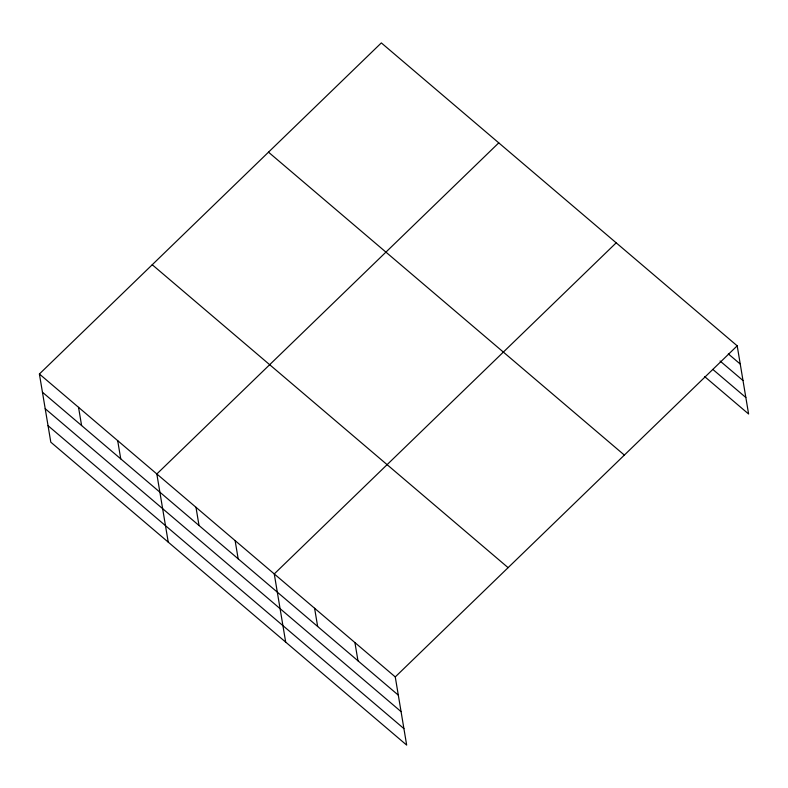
<?xml version="1.0" encoding="UTF-8"?>
<svg xmlns="http://www.w3.org/2000/svg" width="788" height="788" viewBox="0 0 788 788"><rect width="100%" height="100%" fill="white"/><g stroke="black" fill="none" stroke-linecap="round" stroke-linejoin="round"><path stroke-width="1.18" d="M39.4 374.005L395.261 676.922L406.667 745.093L50.806 442.176L39.4 374.005L381.333 42.907L737.194 345.824L748.6 413.995L704.6 376.546M498.765 142.864L156.832 473.972L168.238 542.144M616.196 242.832L274.263 573.93L285.68 642.102M395.261 676.922L737.194 345.824M728.329 353.901L740.237 364.046M720.084 361.022L742.995 380.525M712.845 369.424L745.842 397.507M268.491 152.163L624.352 455.08M152.242 264.738L508.102 567.655M42.453 392.227L398.314 695.144M45.212 408.716L401.072 711.633M48.048 425.697L403.909 728.614M354.925 642.594L357.979 660.817M314.599 608.257L317.653 626.49M235.119 540.607L238.173 558.83M195.976 507.285L199.029 525.517M117.688 440.65L120.741 458.872M78.544 407.327L81.597 425.55"/></g></svg>
